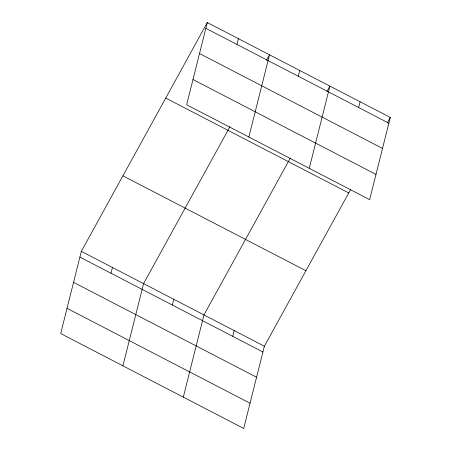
<?xml version="1.0" encoding="UTF-8"?>
<svg xmlns="http://www.w3.org/2000/svg" width="451" height="451" viewBox="0 0 451 451"><rect width="100%" height="100%" fill="white"/><g stroke="black" fill="none" stroke-linecap="round" stroke-linejoin="round"><path stroke-width="0.68" d="M207.291 22.55L186.641 104.767L369.657 199.641L390.307 117.429L207.291 22.55L81.343 251.359L60.693 333.571L243.709 428.45L264.359 346.233L350.754 189.279M111.008 273.25L112.457 267.488M122.92 365.829L143.57 283.617L229.965 126.663M236.955 44.44L238.404 38.679M172.321 305.034L173.765 299.272M183.315 397.139L203.965 314.928L290.359 157.974M248.867 137.025L269.518 54.808L266.502 60.287M232.716 336.345L234.165 330.583M298.269 76.225L299.712 70.463M309.262 168.336L329.912 86.118L326.896 91.598M358.663 107.535L360.107 101.774M387.291 122.909L390.307 117.429M205.842 28.312L388.858 123.191M199.505 53.539L382.521 148.418M192.977 79.534L375.993 174.413M165.726 98.059L348.747 192.938M122.909 175.851L305.925 270.73M81.343 251.359L264.359 346.233M79.895 257.121L262.916 352M73.558 282.349L256.574 377.228M67.03 308.343L250.046 403.222"/></g></svg>
